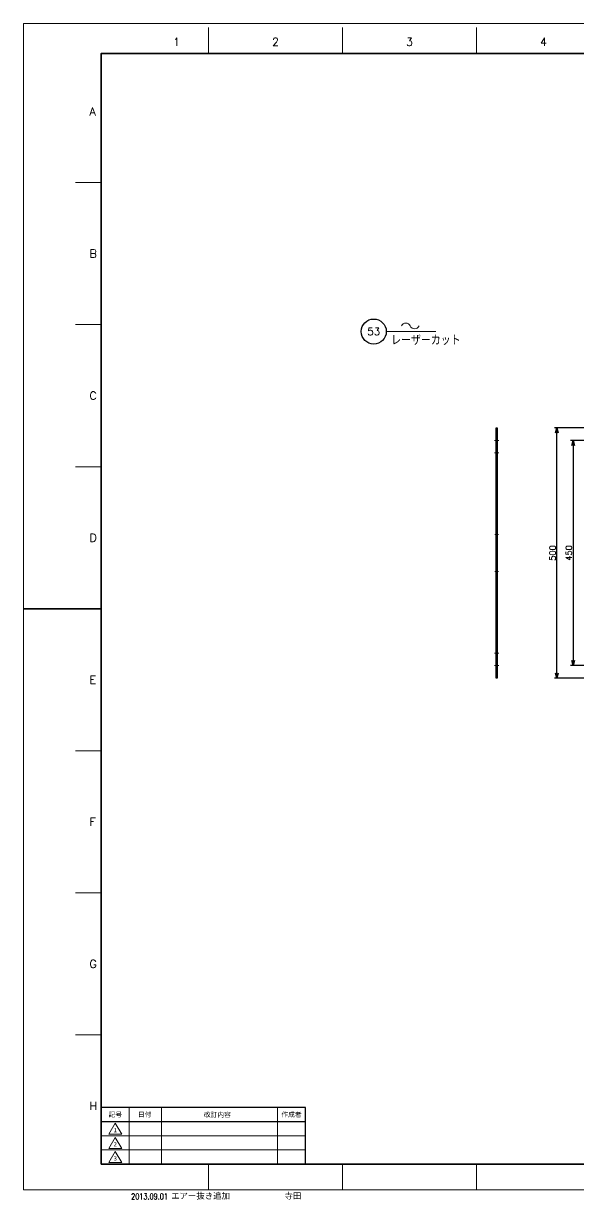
# Model space of a CAD drawing. Header units: millimetres. Extents: x 0 to 3313, y -19 to 2332.
# Drawn here: x 0 to 1109, y -19 to 2332 of the extents above; entities that cross this region are included whole.
import ezdxf
from ezdxf import colors
from ezdxf.entities.mleader import LeaderData, LeaderLine
from ezdxf.enums import TextEntityAlignment as Align
from ezdxf.math import Vec2, Vec3

# ---------------------------------------------------------------- set-up
doc = ezdxf.new("R2010")
doc.units = ezdxf.units.MM
doc.header["$LTSCALE"] = 1.6
doc.header["$PDMODE"] = 99
doc.header["$PDSIZE"] = 1
doc.linetypes.add('CENTER2', pattern=[28.575, 19.05, -3.175, 3.175, -3.175])
doc.linetypes.add('HIDDEN', pattern=[9.525, 6.35, -3.175])
for name, color, linetype, lineweight in [('04_HIDDEN', 2, 'HIDDEN', 13), ('05_CENTER', 4, 'CENTER2', 13), ('08_DIM', 3, 'Continuous', 13), ('90_FRAME', 5, 'Continuous', 35)]:
    doc.layers.add(name, color=color, linetype=linetype, lineweight=lineweight)
doc.layers.add('10_DRAFT', color=8, linetype='Continuous', lineweight=0, plot=False)
doc.layers.add('91_BLANK', color=5, linetype='Continuous', lineweight=0, plot=False)
doc.styles.add('KSS_TXT', font='txt.shx', dxfattribs={"bigfont": 'extfont2.shx'})
doc.styles.add('MS_G', font='MS Gothic.ttf')
doc.styles.get("Standard").update_dxf_attribs({"font": 'txt.shx', "bigfont": 'extfont2.shx'})
doc.styles.add('表題用', font='MS PGothic.ttf')
doc.dimstyles.new('KSS_DIM', dxfattribs={"dimscale": 4, "dimtxt": 3, "dimasz": 2.5, "dimexe": 1.25, "dimexo": 0.625, "dimtad": 1, "dimdsep": 46, "dimtxsty": 'KSS_TXT', "dimblk": 'OPEN30', "dimcen": 0, "dimazin": 2, "dimtfac": 0.75, "dimtmove": 0, "dimatfit": 3, "dimldrblk": 'OPEN30', "dimfxl": 1.25, "dimtolj": 1, "dimarcsym": 0})

# ---------------------------------------------------------------- blocks, each defined once
blk = doc.blocks.new('AM_BALLOON1')
at = {"transparency": 16777216}
blk.add_circle((0, 0), 5, dxfattribs=at)
blk.add_attdef('B_NUMBER', text='', height=3, dxfattribs=at).set_placement((0, 0), align=Align.MIDDLE_CENTER)
blk = doc.blocks.new('_OPEN')
at = {"color": 0, "linetype": 'ByBlock'}
for p, q in [((-1, 0.17), (0, 0)), ((0, 0), (-1, -0.17)), ((0, 0), (-1, 0))]:
    blk.add_line(p, q, dxfattribs=at)
blk = doc.blocks.new('p1ba05')
for centre, start, end in [((-2.95, 0.29), 24.2276, 155.5758), ((0, 1.62), 204.2276, 335.5758)]:
    blk.add_arc(centre, 1.62, start, end)
blk = doc.blocks.new('_Open30')
at = {"color": 0, "linetype": 'ByBlock', "lineweight": -2}
for p, q in [((-1, 0.27), (0, 0)), ((0, 0), (-1, -0.27)), ((0, 0), (-1, 0))]:
    blk.add_line(p, q, dxfattribs=at)
blk = doc.blocks.new('*D147')
at = {"layer": '08_DIM', "color": 0, "lineweight": -2, "transparency": 16777216}
for p, q in [((1278.9, 1498.2), (1093.1, 1498.2)), ((1098.1, 1488.2), (1098.1, 1058.2)), ((1278.9, 1048.2), (1093.1, 1048.2))]:
    blk.add_line(p, q, dxfattribs=at)
at = {"layer": 'Defpoints', "color": 0, "transparency": 16777216}
for p in [(1281.4, 1498.2), (1098.1, 1048.2), (1281.4, 1048.2)]:
    blk.add_point(p, dxfattribs=at)
at = {"layer": '08_DIM', "color": 0, "lineweight": -2, "transparency": 16777216, "xscale": 10, "yscale": 10, "zscale": 10}
for p, rotation in [((1098.1, 1498.2), 90), ((1098.1, 1048.2), 270)]:
    blk.add_blockref('_Open30', p, dxfattribs=dict(at, rotation=rotation))
at = {"layer": '08_DIM', "color": 0, "transparency": 16777216, "insert": (1089.6, 1273.2), "char_height": 12, "attachment_point": 5, "rotation": 90, "style": 'KSS_TXT'}
blk.add_mtext('\\A1;450', dxfattribs=at)
blk = doc.blocks.new('*D148')
at = {"layer": '08_DIM', "color": 0, "lineweight": -2, "transparency": 16777216}
for p, q in [((1203, 1523.2), (1060.7, 1523.2)), ((1065.7, 1033.2), (1065.7, 1513.2)), ((1203, 1023.2), (1060.7, 1023.2))]:
    blk.add_line(p, q, dxfattribs=at)
at = {"layer": 'Defpoints', "color": 0, "transparency": 16777216}
for p in [(1065.7, 1523.2), (1205.5, 1523.2), (1205.5, 1023.2)]:
    blk.add_point(p, dxfattribs=at)
at = {"layer": '08_DIM', "color": 0, "lineweight": -2, "transparency": 16777216, "xscale": 10, "yscale": 10, "zscale": 10}
for p, rotation in [((1065.7, 1523.2), 90), ((1065.7, 1023.2), 270)]:
    blk.add_blockref('_Open30', p, dxfattribs=dict(at, rotation=rotation))
at = {"layer": '08_DIM', "color": 0, "transparency": 16777216, "insert": (1057.2, 1273.2), "char_height": 12, "attachment_point": 5, "rotation": 90, "style": 'KSS_TXT'}
blk.add_mtext('\\A1;500', dxfattribs=at)

msp = doc.modelspace()

# ---------------------------------------------------------------- linework, layer by layer
at = {"color": 0}
msp.add_lwpolyline([(946.342, 1523.249), (946.342, 1023.249), (944.342, 1023.249), (944.342, 1523.249)], close=True, dxfattribs=at)
at = {"layer": '04_HIDDEN'}
for p, q in [((944.342, 1358.249), (946.342, 1358.249)), ((944.342, 1188.249), (946.342, 1188.249))]:
    msp.add_line(p, q, dxfattribs=at)
at = {"layer": '05_CENTER', "color": 9}
for p, q in [((949.73, 1498.249), (940.955, 1498.249)), ((949.73, 1473.249), (940.955, 1473.249)), ((949.73, 1073.249), (940.955, 1073.249)), ((949.73, 1048.249), (940.955, 1048.249))]:
    msp.add_line(p, q, dxfattribs=at)
at = {"layer": '05_CENTER'}
for p, q in [((941.627, 1310.249), (949.057, 1310.249)), ((941.627, 1236.249), (949.057, 1236.249))]:
    msp.add_line(p, q, dxfattribs=at)
at = {"layer": '08_DIM'}
msp.add_line((724.883, 1715.915), (823.831, 1715.915), dxfattribs=at)
at = {"layer": '10_DRAFT'}
msp.add_line((944.342, 1273.249), (946.342, 1273.249), dxfattribs=at)
at = {"layer": '90_FRAME', "color": 4, "lineweight": 13}
for p, q in [((369.502, 2271.831), (369.502, 2323.679)), ((637.235, 2271.831), (637.235, 2323.679)), ((904.969, 2271.831), (904.969, 2323.679)), ((155.384, 2013.69), (103.536, 2013.69)), ((155.384, 1729.701), (103.536, 1729.701)), ((155.384, 1445.713), (103.536, 1445.713)), ((155.384, 877.735), (103.536, 877.735)), ((155.384, 593.746), (103.536, 593.746)), ((155.384, 309.757), (103.536, 309.757)), ((369.502, 0), (369.502, 51.616)), ((637.235, 0), (637.235, 51.616)), ((904.969, 0), (904.969, 51.616))]:
    msp.add_line(p, q, dxfattribs=at)
at = {"layer": '90_FRAME'}
msp.add_line((0, 1161.724), (155.384, 1161.724), dxfattribs=at)
at = {"layer": '90_FRAME', "color": 0, "lineweight": 13}
for p, q in [((211.384, 51.616), (211.384, 164.759)), ((275.384, 51.616), (275.384, 164.759)), ((507.384, 51.616), (507.384, 164.759)), ((155.384, 108.187), (563.384, 108.187)), ((155.384, 79.902), (563.384, 79.902))]:
    msp.add_line(p, q, dxfattribs=at)
at = {"layer": '90_FRAME', "color": 0, "lineweight": 25}
msp.add_line((155.384, 136.473), (563.384, 136.473), dxfattribs=at)
at = {"layer": '90_FRAME'}
msp.add_lwpolyline([(155.384, 51.616), (3260.956, 51.616), (3260.956, 2271.831), (155.384, 2271.831)], close=True, dxfattribs=at)
at = {"layer": '90_FRAME', "color": 0, "lineweight": 25}
msp.add_lwpolyline([(155.384, 51.616), (563.384, 51.616), (563.384, 164.759), (155.384, 164.759)], close=True, dxfattribs=at)
at = {"layer": '90_FRAME', "color": 0, "lineweight": 13}
for points in [[(170.655, 111.192), (183.384, 133.238), (196.112, 111.192), (170.655, 111.192)], [(170.655, 82.906), (183.384, 104.952), (196.112, 82.906), (170.655, 82.906)], [(170.655, 54.62), (183.384, 76.667), (196.112, 54.62), (170.655, 54.62)]]:
    msp.add_lwpolyline(points, dxfattribs=at)
at = {"layer": '91_BLANK'}
msp.add_lwpolyline([(0, 0), (3312.803, 0), (3312.803, 2331.679), (0, 2331.679)], close=True, dxfattribs=at)

# ---------------------------------------------------------------- block references
at = {"layer": '08_DIM', "xscale": 6, "yscale": 6, "zscale": 6}
msp.add_blockref('p1ba05', (781.486, 1721.385), dxfattribs=at)

# ---------------------------------------------------------------- texts
at = {"layer": '08_DIM', "style": 'KSS_TXT'}
msp.add_text('レーザーカット', height=18, dxfattribs=at).set_placement((734.609, 1689.081))
at = {"layer": '90_FRAME', "color": 0, "lineweight": 13, "style": 'KSS_TXT'}
for s, p in [('1', (305.507, 2282.158)), ('2', (503.368, 2282.158)), ('3', (771.102, 2282.158)), ('4', (1038.836, 2282.158))]:
    msp.add_text(s, height=16, dxfattribs=at).set_placement(p, align=Align.BOTTOM_CENTER)
for s, p in [('A', (131.829, 2155.685)), ('B', (131.829, 1871.696)), ('C', (131.829, 1587.707)), ('D', (131.829, 1303.718)), ('E', (131.829, 1019.729)), ('F', (131.829, 735.74)), ('G', (131.829, 451.752)), ('H', (131.829, 167.763))]:
    msp.add_text(s, height=16, dxfattribs=at).set_placement(p, align=Align.MIDDLE_LEFT)
at = {"layer": '90_FRAME', "color": 0, "style": '表題用'}
for s, p in [('記号', (183.384, 150.616)), ('日付', (242.01, 150.616)), ('作成者', (535.384, 150.616))]:
    msp.add_text(s, height=9.6, dxfattribs=at).set_placement(p, align=Align.MIDDLE_CENTER)
msp.add_text('改訂内容', height=9.6, dxfattribs=at).set_placement((387.384, 150.616), align=Align.MIDDLE)
at = {"layer": '90_FRAME', "color": 0, "lineweight": 13, "style": 'MS_G'}
for s, p in [('1', (183.384, 119.502)), ('2', (183.384, 91.216)), ('3', (183.384, 62.93))]:
    msp.add_text(s, height=8.486, dxfattribs=at).set_placement(p, align=Align.MIDDLE)
at = {"layer": '90_FRAME', "color": 3, "lineweight": 13, "width": 0.65}
msp.add_text('2013.09.01', height=12, dxfattribs=at).set_placement((214.968, -19.199))
at = {"layer": '90_FRAME', "color": 3, "lineweight": 13}
for s, p in [('エアー抜き追加', (294.935, -19.199)), ('寺田', (521.481, -19.199))]:
    msp.add_text(s, height=12, dxfattribs=at).set_placement(p)

# ---------------------------------------------------------------- dimensions: what is measured, and where the dimension line sits
at = {"layer": '08_DIM'}
for base, p1, p2, picture, middle in [((1065.699, 1523.249), (1205.459, 1023.249), (1205.459, 1523.249), '*D148', (1057.191, 1273.249)), ((1098.135, 1048.249), (1281.414, 1498.249), (1281.414, 1048.249), '*D147', (1089.626, 1273.249))]:
    dim = msp.add_linear_dim(base=base, p1=p1, p2=p2, angle=90, dimstyle='KSS_DIM', dxfattribs=at)
    dim.commit()
    dim.dimension.update_dxf_attribs({"geometry": picture, "text_midpoint": middle})

# ---------------------------------------------------------------- leaders
ml = msp.add_multileader_block('Standard', dxfattribs=at)
ml.set_content('AM_BALLOON1', color=256, scale=5)
ml.set_attribute('B_NUMBER', '53', width=0)
ml.set_leader_properties(color=256, linetype='ByLayer', lineweight=-1)
ml.set_arrow_properties(name='OPEN')
ml.build(insert=Vec2(0, 0))
ml.multileader.update_dxf_attribs({"leader_type": 0, "has_dogleg": 0, "text_right_attachment_type": 6, "dogleg_length": 0, "arrow_head_size": 10, "scale": 2.5, "block_connection_type": 1})
ctx = ml.context
ctx.base_point, ctx.scale, ctx.char_height, ctx.arrow_head_size, ctx.landing_gap_size, ctx.plane_origin = Vec3(699.848, 1715.947), 2.5, 20, 10, 10, Vec3(699.848, 1715.947)
ctx.right_attachment, ctx.attachment_type = 6, 1
notes = []
notes.append((ctx, [(0, (0, 0, 0), (0, 0), (1, 0), 1, [])]))
ctx.block.insert = Vec3(699.848, 1715.947)
for ctx, leaders in notes:
    for number, flags, end, landing, length, lines in leaders:
        leader = LeaderData()
        leader.index, (leader.has_last_leader_line, leader.has_dogleg_vector, leader.attachment_direction) = number, flags
        leader.last_leader_point, leader.dogleg_vector, leader.dogleg_length = Vec3(end), Vec3(landing), length
        for number, points, colour, breaks in lines:
            line = LeaderLine()
            line.index, line.vertices, line.color, line.breaks = number, Vec3.list(points), colors.encode_raw_color(colour), breaks
            leader.lines.append(line)
        ctx.leaders.append(leader)

doc.saveas('drawing.dxf')
